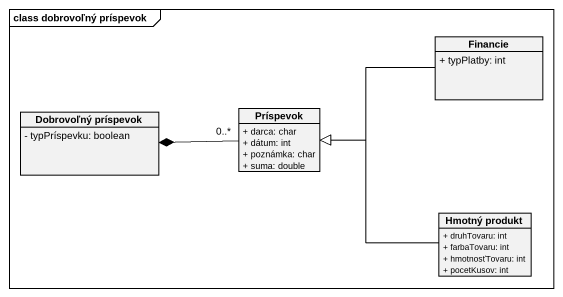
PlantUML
@startuml
mainframe class dobrovoľný príspevok
hide circle
hide empty members
skinparam classAttributeIconSize 0
class Financie {
  + typPlatby: int
}
class "Dobrovoľný príspevok" as Dobrovoľný_príspevok {
  - typPríspevku: boolean
}
class Príspevok {
  + darca: char
  + dátum: int
  + poznámka: char
  + suma: double
}
class "Hmotný produkt" as Hmotný_produkt {
  + druhTovaru: int
  + farbaTovaru: int
  + hmotnosťTovaru: int
  + pocetKusov: int
}
Financie -left-|> Príspevok
Príspevok "0..*" -left-* Dobrovoľný_príspevok
Hmotný_produkt -left-|> Príspevok
@enduml
